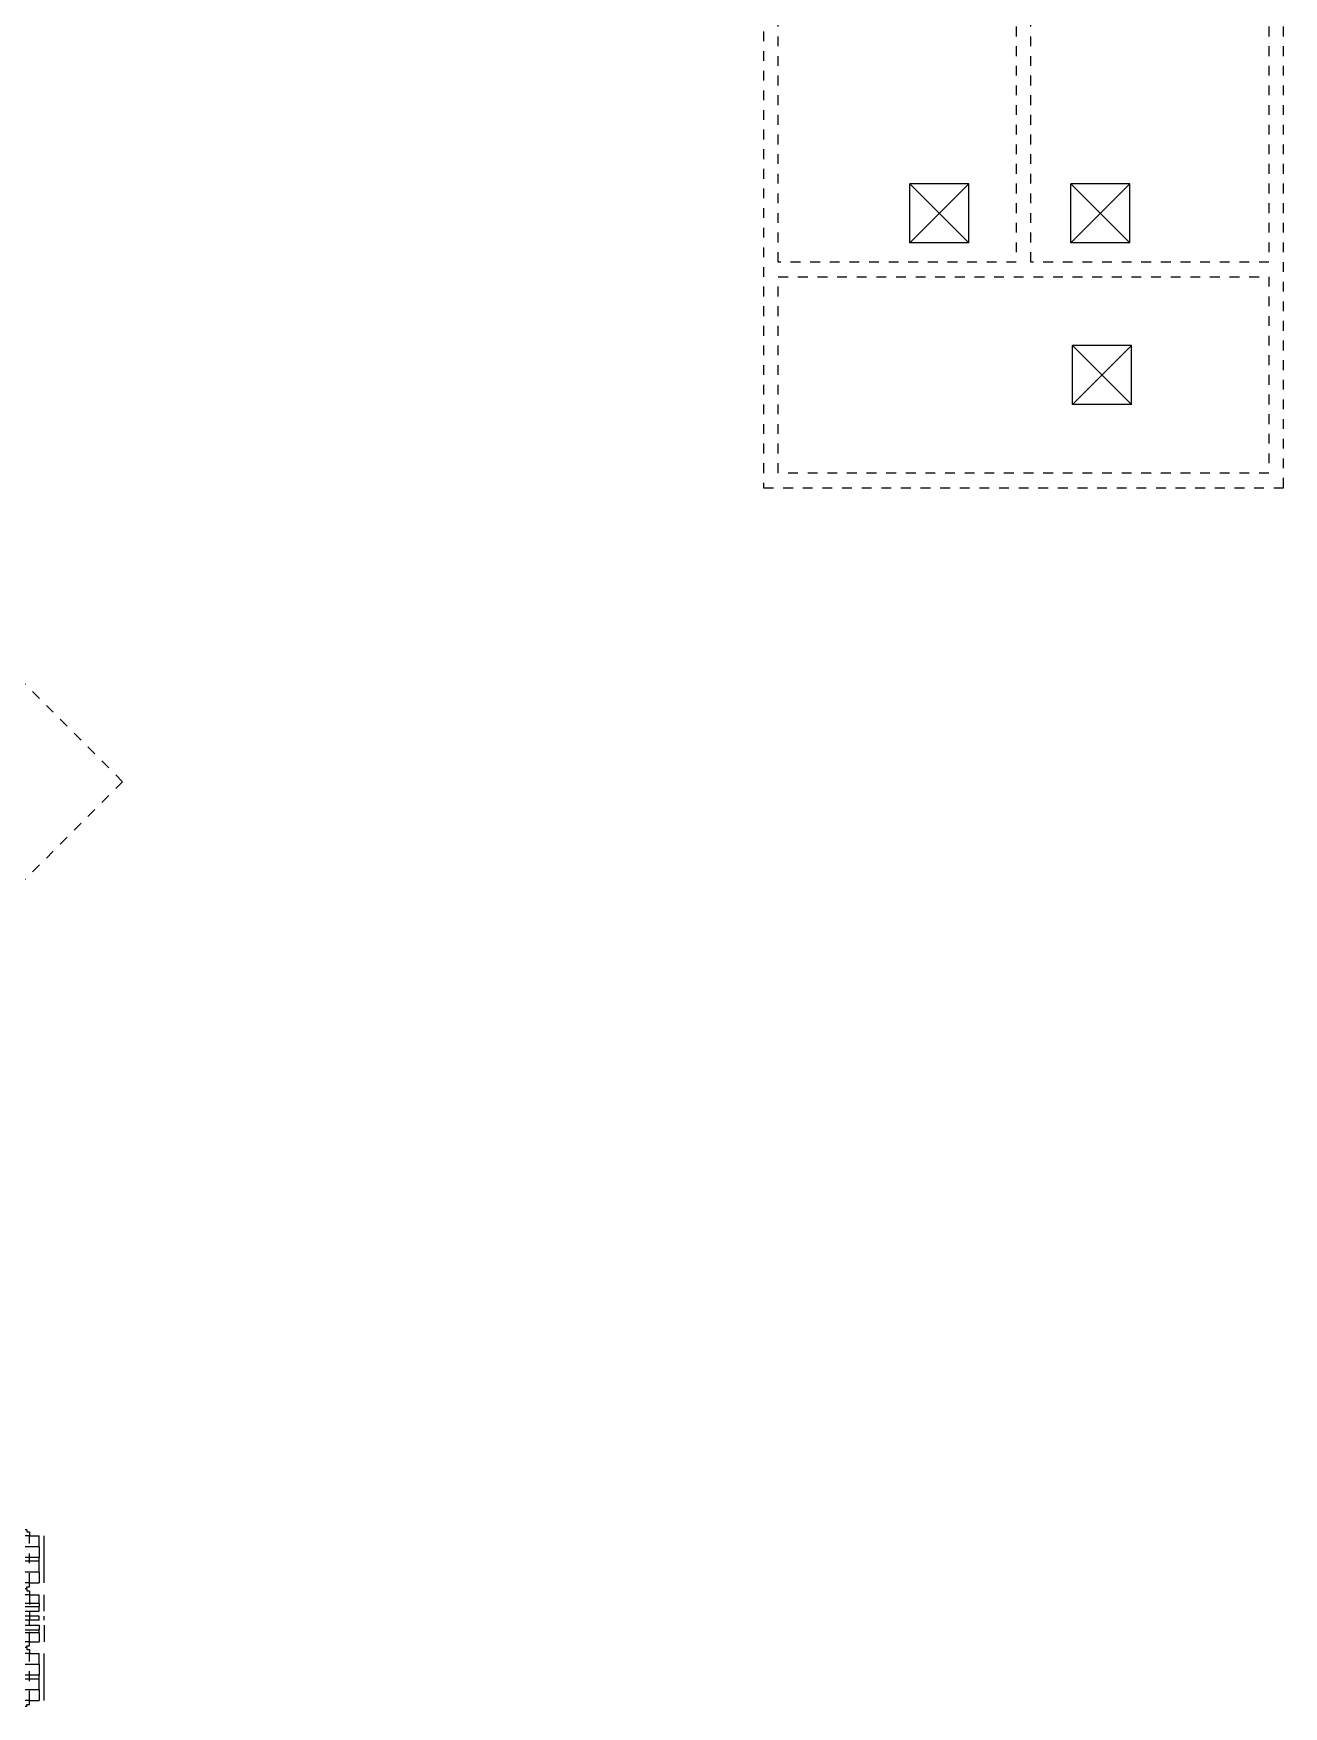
# Model space of a CAD drawing. Header units: metres. Extents: x -31 to 130, y -13 to 69.
# Drawn here: x 117.74 to 130.48, y -2.43 to 14.62 of the extents above; entities that cross this region are included whole.
import ezdxf

# ---------------------------------------------------------------- set-up
doc = ezdxf.new("R2010")
doc.units = ezdxf.units.M
doc.header["$LTSCALE"] = 0.002
doc.header["$MEASUREMENT"] = 0
doc.linetypes.add('HIDDEN', pattern=[9.525, 6.35, -3.175])
for name, color, linetype in [('ar-brs', 2, 'CONTINUOUS'), ('ar-piso', 1, 'CONTINUOUS'), ('ar-proj', 1, 'HIDDEN'), ('brs-proj', 1, 'HIDDEN'), ('brs1', 2, 'CONTINUOUS'), ('brs2', 1, 'CONTINUOUS'), ('brs3', 1, 'CONTINUOUS'), ('brs4', 1, 'CONTINUOUS'), ('brs5', 1, 'CONTINUOUS'), ('MTZ', 1, 'CONTINUOUS'), ('proj', 1, 'HIDDEN')]:
    doc.layers.add(name, color=color, linetype=linetype)

# ---------------------------------------------------------------- blocks, each defined once
blk = doc.blocks.new('BRS01-03C')
at = {"layer": 'brs-proj'}
blk.add_line((0.54, 0.075), (0.06, 0.075), dxfattribs=at)
at = {"layer": 'brs1'}
for p, q in [((0, 0.05), (0.02, 0.05)), ((0, 0.05), (0, 0)), ((0, 0), (0.03, -0.013)), ((0.02, 0.075), (0.06, 0.075)), ((0.02, 0.05), (0.02, 0.075)), ((0.06, 0.075), (0.06, -0.225)), ((0.54, 0.075), (0.54, -0.225)), ((0.58, 0.075), (0.54, 0.075)), ((0.6, 0), (0.57, -0.013)), ((0.58, 0.05), (0.58, 0.075)), ((0.6, 0.05), (0.58, 0.05)), ((0.6, 0.05), (0.6, 0)), ((0, -0.15), (0.03, -0.137)), ((0, -0.2), (0, -0.15)), ((0.03, -0.137), (0.03, -0.013)), ((0.57, -0.137), (0.57, -0.013)), ((0.6, -0.15), (0.57, -0.137)), ((0.6, -0.2), (0.6, -0.15)), ((0, -0.2), (0.02, -0.2)), ((0.02, -0.2), (0.02, -0.225)), ((0.02, -0.225), (0.06, -0.225)), ((0.58, -0.225), (0.54, -0.225)), ((0.58, -0.2), (0.58, -0.225)), ((0.6, -0.2), (0.58, -0.2))]:
    blk.add_line(p, q, dxfattribs=at)
at = {"layer": 'brs2'}
blk.add_line((0.54, -0.225), (0.06, -0.225), dxfattribs=at)
at = {"layer": 'brs3'}
for p, q in [((0.28, 0.175), (0.28, -0.2)), ((0.32, 0.175), (0.28, 0.175)), ((0.32, 0.175), (0.32, -0.2)), ((0.32, -0.2), (0.28, -0.2))]:
    blk.add_line(p, q, dxfattribs=at)
at = {"layer": 'brs4'}
for p, q in [((0.06, 0.075), (0.06, 0.175)), ((0.171, 0.175), (0.06, 0.175)), ((0.171, 0.175), (0.171, -0.2)), ((0.429, 0.175), (0.54, 0.175)), ((0.429, 0.175), (0.429, -0.2)), ((0.54, 0.075), (0.54, 0.175)), ((0.171, -0.2), (0.06, -0.2)), ((0.429, -0.2), (0.54, -0.2))]:
    blk.add_line(p, q, dxfattribs=at)
at = {"layer": 'brs4', "color": 1}
for p, q in [((0.171, 0.175), (0.28, 0.175)), ((0.429, 0.175), (0.32, 0.175)), ((0.171, -0.2), (0.28, -0.2)), ((0.429, -0.2), (0.32, -0.2))]:
    blk.add_line(p, q, dxfattribs=at)
at = {"layer": 'brs5'}
blk.add_line((0.54, 0.225), (0.06, 0.225), dxfattribs=at)
blk = doc.blocks.new('BRS01-02C')
at = {"layer": 'brs-proj'}
for p, q in [((0.06, 0.075), (0.228, 0.075)), ((0.28, 0.075), (0.32, 0.075)), ((0.54, 0.075), (0.372, 0.075))]:
    blk.add_line(p, q, dxfattribs=at)
at = {"layer": 'brs1'}
for p, q in [((0, 0.05), (0.02, 0.05)), ((0, 0.05), (0, 0)), ((0, 0), (0.03, -0.013)), ((0.02, 0.075), (0.06, 0.075)), ((0.02, 0.05), (0.02, 0.075)), ((0.06, 0.075), (0.06, -0.225)), ((0.54, 0.075), (0.54, -0.225)), ((0.58, 0.075), (0.54, 0.075)), ((0.6, 0), (0.57, -0.013)), ((0.58, 0.05), (0.58, 0.075)), ((0.6, 0.05), (0.58, 0.05)), ((0.6, 0.05), (0.6, 0)), ((0, -0.15), (0.03, -0.137)), ((0, -0.2), (0, -0.15)), ((0.03, -0.137), (0.03, -0.013)), ((0.57, -0.137), (0.57, -0.013)), ((0.6, -0.15), (0.57, -0.137)), ((0.6, -0.2), (0.6, -0.15)), ((0, -0.2), (0.02, -0.2)), ((0.02, -0.2), (0.02, -0.225)), ((0.02, -0.225), (0.06, -0.225)), ((0.58, -0.225), (0.54, -0.225)), ((0.58, -0.2), (0.58, -0.225)), ((0.6, -0.2), (0.58, -0.2))]:
    blk.add_line(p, q, dxfattribs=at)
at = {"layer": 'brs2'}
for p, q in [((0.228, 0.075), (0.28, 0.075)), ((0.372, 0.075), (0.32, 0.075)), ((0.54, -0.225), (0.06, -0.225))]:
    blk.add_line(p, q, dxfattribs=at)
at = {"layer": 'brs3'}
for p, q in [((0.18, -0.2), (0.18, 0.175)), ((0.228, 0.175), (0.18, 0.175)), ((0.228, -0.2), (0.228, 0.175)), ((0.372, -0.2), (0.372, 0.175)), ((0.372, 0.175), (0.42, 0.175)), ((0.42, -0.2), (0.42, 0.175)), ((0.228, -0.2), (0.18, -0.2)), ((0.372, -0.2), (0.42, -0.2))]:
    blk.add_line(p, q, dxfattribs=at)
at = {"layer": 'brs4'}
for p, q in [((0.06, 0.075), (0.06, 0.175)), ((0.15, 0.175), (0.06, 0.175)), ((0.15, 0.175), (0.15, -0.2)), ((0.28, 0.175), (0.28, -0.2)), ((0.32, 0.175), (0.28, 0.175)), ((0.32, 0.175), (0.32, -0.2)), ((0.45, 0.175), (0.54, 0.175)), ((0.45, 0.175), (0.45, -0.2)), ((0.54, 0.075), (0.54, 0.175)), ((0.15, -0.2), (0.06, -0.2)), ((0.32, -0.2), (0.28, -0.2)), ((0.45, -0.2), (0.54, -0.2))]:
    blk.add_line(p, q, dxfattribs=at)
at = {"layer": 'brs4', "color": 3}
for p, q in [((0.15, 0.175), (0.18, 0.175)), ((0.45, 0.175), (0.42, 0.175)), ((0.15, -0.2), (0.18, -0.2)), ((0.45, -0.2), (0.42, -0.2))]:
    blk.add_line(p, q, dxfattribs=at)
at = {"layer": 'brs5'}
for p, q in [((0.228, 0.225), (0.06, 0.225)), ((0.32, 0.225), (0.28, 0.225)), ((0.372, 0.225), (0.54, 0.225))]:
    blk.add_line(p, q, dxfattribs=at)
blk = doc.blocks.new('A$C16D46DD7')
at = {"layer": 'MTZ', "color": 1}
for p, q in [((0.6, 0.6), (0, 0.6)), ((0, 0), (0.6, 0.6)), ((0.6, 0), (0, 0.6)), ((0, 0), (0, 0.6)), ((0.6, 0), (0.6, 0.6)), ((0.6, 0), (0, 0))]:
    blk.add_line(p, q, dxfattribs=at)

msp = doc.modelspace()

# ---------------------------------------------------------------- linework, layer by layer
at = {"layer": 'ar-piso', "color": 1}
for p, q in [((128.316, 12.492), (128.916, 13.092)), ((128.916, 12.492), (128.316, 13.092)), ((128.916, 13.092), (128.316, 13.092)), ((128.316, 12.492), (128.316, 13.092)), ((128.916, 12.492), (128.916, 13.092)), ((128.916, 12.492), (128.316, 12.492)), ((128.333, 10.845), (128.933, 11.445)), ((128.933, 10.845), (128.333, 11.445)), ((128.933, 11.445), (128.333, 11.445)), ((128.333, 10.845), (128.333, 11.445)), ((128.933, 10.845), (128.933, 11.445)), ((128.933, 10.845), (128.333, 10.845))]:
    msp.add_line(p, q, dxfattribs=at)
at = {"layer": 'ar-proj'}
for q in [(117.65, 8), (117.65, 6)]:
    msp.add_line((118.65, 7), q, dxfattribs=at)
at = {"layer": 'proj'}
for points in [[(125.183, 9.995), (130.483, 9.995), (130.483, 16.445), (125.183, 16.445)], [(125.333, 16.295), (127.758, 16.295), (127.758, 12.295), (125.333, 12.295)], [(127.908, 16.295), (130.333, 16.295), (130.333, 12.295), (127.908, 12.295)], [(125.333, 12.145), (130.333, 12.145), (130.333, 10.145), (125.333, 10.145)]]:
    msp.add_lwpolyline(points, close=True, dxfattribs=at)

# ---------------------------------------------------------------- block references
at = {"layer": 'ar-brs', "rotation": 270}
for name, p in [('BRS01-03C', (117.625, -0.625)), ('BRS01-02C', (117.625, -1.225)), ('BRS01-03C', (117.625, -1.825))]:
    msp.add_blockref(name, p, dxfattribs=at)
at = {"layer": 'ar-piso', "color": 1}
msp.add_blockref('A$C16D46DD7', (126.675, 12.492), dxfattribs=at)

doc.saveas('drawing.dxf')
